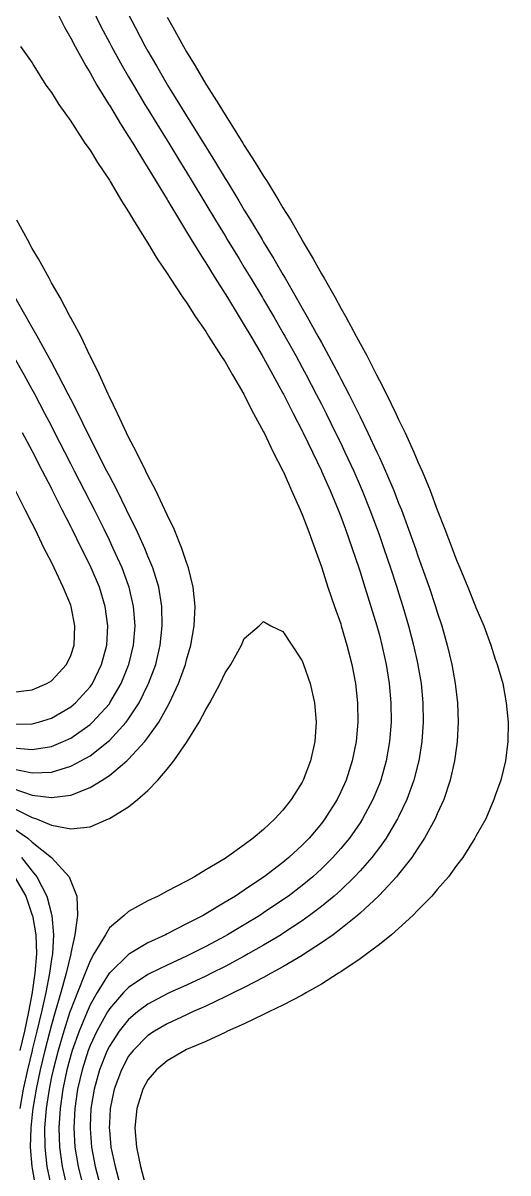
# Model space of a CAD drawing. Header units: inches. Extents: x -3765 to -2207, y 6717241 to 6718976.
# Drawn here: x -2452.5 to -2358.3, y 6718171 to 6718394.2 of the extents above; entities that cross this region are included whole.
import ezdxf

# ---------------------------------------------------------------- set-up
doc = ezdxf.new("R2010")
doc.units = ezdxf.units.IN
doc.header["$MEASUREMENT"] = 0

msp = doc.modelspace()

# ---------------------------------------------------------------- linework, layer by layer
for points in [[(-2446.33, 6718397.18), (-2444.43, 6718393.43), (-2443.24, 6718391.3), (-2442.41, 6718389.68), (-2440.32, 6718385.94), (-2439.49, 6718384.56), (-2438.15, 6718382.19), (-2435.84, 6718378.44), (-2435.74, 6718378.28), (-2433.57, 6718374.69), (-2431.99, 6718372.22), (-2431.21, 6718370.94), (-2428.9, 6718367.2), (-2428.25, 6718366.15), (-2426.64, 6718363.45), (-2424.5, 6718359.96), (-2424.35, 6718359.7), (-2422.13, 6718355.95), (-2420.75, 6718353.73), (-2419.83, 6718352.2), (-2417.49, 6718348.46), (-2417, 6718347.69), (-2415.18, 6718344.71), (-2413.25, 6718341.69), (-2412.81, 6718340.96), (-2410.52, 6718337.21), (-2409.51, 6718335.6), (-2408.25, 6718333.46), (-2406.04, 6718329.71), (-2405.76, 6718329.23), (-2403.97, 6718325.97), (-2402.01, 6718322.4), (-2401.92, 6718322.22), (-2400.01, 6718318.47), (-2398.26, 6718315.08), (-2398.09, 6718314.72), (-2396.28, 6718310.97), (-2394.51, 6718307.29), (-2394.48, 6718307.23), (-2392.85, 6718303.48), (-2391.27, 6718299.73), (-2390.77, 6718298.47), (-2389.84, 6718295.98), (-2388.55, 6718292.23), (-2387.28, 6718288.49), (-2387.02, 6718287.72), (-2386.06, 6718284.74), (-2384.89, 6718280.99), (-2383.76, 6718277.24), (-2383.27, 6718275.42), (-2382.77, 6718273.49), (-2381.96, 6718269.75), (-2381.36, 6718266), (-2381.02, 6718262.25), (-2380.97, 6718258.5), (-2381.27, 6718254.75), (-2381.94, 6718251.01), (-2383, 6718247.26), (-2383.27, 6718246.58), (-2384.52, 6718243.51), (-2386.52, 6718239.76), (-2387.02, 6718239), (-2389.1, 6718236.01), (-2390.77, 6718233.99), (-2392.3, 6718232.27), (-2394.51, 6718230.07), (-2396.22, 6718228.52), (-2398.26, 6718226.82), (-2400.95, 6718224.77), (-2402.01, 6718224.02), (-2405.76, 6718221.5), (-2406.49, 6718221.02), (-2409.51, 6718219.18), (-2412.75, 6718217.27), (-2413.25, 6718216.99), (-2417, 6718214.99), (-2419.87, 6718213.52), (-2420.75, 6718213.09), (-2424.5, 6718211.37), (-2427.75, 6718209.78), (-2428.25, 6718209.54), (-2431.99, 6718207.03), (-2432.97, 6718206.03), (-2435.74, 6718202.9), (-2436.12, 6718202.28), (-2438.19, 6718198.53), (-2439.49, 6718195.76), (-2439.86, 6718194.78), (-2441.03, 6718191.04), (-2441.92, 6718187.29), (-2442.48, 6718183.54), (-2442.66, 6718179.79), (-2442.44, 6718176.04), (-2441.83, 6718172.3), (-2440.92, 6718168.55)], [(-2439.16, 6718397.18), (-2437.31, 6718393.43), (-2435.74, 6718390.49), (-2435.32, 6718389.68), (-2433.25, 6718385.94), (-2431.99, 6718383.78), (-2431.07, 6718382.19), (-2428.83, 6718378.44), (-2428.25, 6718377.5), (-2426.52, 6718374.69), (-2424.5, 6718371.44), (-2424.19, 6718370.94), (-2421.9, 6718367.2), (-2420.75, 6718365.31), (-2419.63, 6718363.45), (-2417.38, 6718359.7), (-2417, 6718359.07), (-2415.12, 6718355.95), (-2413.25, 6718352.92), (-2412.82, 6718352.2), (-2410.54, 6718348.46), (-2409.51, 6718346.78), (-2408.25, 6718344.71), (-2406, 6718340.96), (-2405.76, 6718340.57), (-2403.8, 6718337.21), (-2402.01, 6718334.13), (-2401.63, 6718333.46), (-2399.53, 6718329.71), (-2398.26, 6718327.39), (-2397.49, 6718325.97), (-2395.53, 6718322.22), (-2394.51, 6718320.24), (-2393.61, 6718318.47), (-2391.76, 6718314.72), (-2390.77, 6718312.66), (-2389.96, 6718310.97), (-2388.25, 6718307.23), (-2387.02, 6718304.43), (-2386.6, 6718303.48), (-2385.09, 6718299.73), (-2383.7, 6718295.98), (-2383.27, 6718294.76), (-2382.39, 6718292.23), (-2381.12, 6718288.49), (-2379.88, 6718284.74), (-2379.52, 6718283.62), (-2378.68, 6718280.99), (-2377.58, 6718277.24), (-2376.6, 6718273.49), (-2375.8, 6718269.75), (-2375.77, 6718269.6), (-2375.17, 6718266), (-2374.81, 6718262.25), (-2374.74, 6718258.5), (-2374.99, 6718254.75), (-2375.59, 6718251.01), (-2375.77, 6718250.3), (-2376.55, 6718247.26), (-2377.9, 6718243.51), (-2379.52, 6718240.15), (-2379.71, 6718239.76), (-2381.96, 6718236.01), (-2383.27, 6718234.2), (-2384.73, 6718232.27), (-2387.02, 6718229.65), (-2388.08, 6718228.52), (-2390.77, 6718225.94), (-2392.08, 6718224.77), (-2394.51, 6718222.76), (-2396.82, 6718221.02), (-2398.26, 6718219.99), (-2402.01, 6718217.51), (-2402.38, 6718217.27), (-2405.76, 6718215.24), (-2408.76, 6718213.52), (-2409.51, 6718213.11), (-2413.25, 6718211.12), (-2415.91, 6718209.78), (-2417, 6718209.24), (-2420.75, 6718207.48), (-2423.97, 6718206.03), (-2424.5, 6718205.79), (-2428.25, 6718203.81), (-2430.27, 6718202.28), (-2431.99, 6718200.83), (-2433.83, 6718198.53), (-2435.74, 6718195.66), (-2436.17, 6718194.78), (-2437.63, 6718191.04), (-2438.7, 6718187.29), (-2439.34, 6718183.54), (-2439.49, 6718180.08), (-2439.5, 6718179.79), (-2439.49, 6718179.63), (-2439.21, 6718176.04), (-2438.49, 6718172.3), (-2437.52, 6718168.55)], [(-2431.99, 6718395.89), (-2430.73, 6718393.43), (-2428.75, 6718389.68), (-2428.25, 6718388.79), (-2426.61, 6718385.94), (-2424.5, 6718382.32), (-2424.42, 6718382.19), (-2422.11, 6718378.44), (-2420.75, 6718376.22), (-2419.79, 6718374.69), (-2417.46, 6718370.94), (-2417, 6718370.19), (-2415.14, 6718367.2), (-2413.25, 6718364.06), (-2412.87, 6718363.45), (-2410.59, 6718359.7), (-2409.51, 6718357.89), (-2408.31, 6718355.95), (-2406.07, 6718352.2), (-2405.76, 6718351.69), (-2403.8, 6718348.46), (-2402.01, 6718345.4), (-2401.6, 6718344.71), (-2399.42, 6718340.96), (-2398.26, 6718338.9), (-2397.29, 6718337.21), (-2395.2, 6718333.46), (-2394.51, 6718332.2), (-2393.13, 6718329.71), (-2391.16, 6718325.97), (-2390.77, 6718325.2), (-2389.2, 6718322.22), (-2387.34, 6718318.47), (-2387.02, 6718317.79), (-2385.5, 6718314.72), (-2383.76, 6718310.97), (-2383.27, 6718309.88), (-2382.05, 6718307.23), (-2380.47, 6718303.48), (-2379.52, 6718301.03), (-2378.99, 6718299.73), (-2377.59, 6718295.98), (-2376.27, 6718292.23), (-2375.77, 6718290.79), (-2374.93, 6718288.49), (-2373.61, 6718284.74), (-2372.37, 6718280.99), (-2372.03, 6718279.86), (-2371.15, 6718277.24), (-2370.06, 6718273.49), (-2369.16, 6718269.75), (-2368.5, 6718266), (-2368.28, 6718263.88), (-2368.08, 6718262.25), (-2367.93, 6718258.5), (-2368.13, 6718254.75), (-2368.28, 6718253.78), (-2368.65, 6718251.01), (-2369.5, 6718247.26), (-2370.76, 6718243.51), (-2372.03, 6718240.73), (-2372.45, 6718239.76), (-2374.47, 6718236.01), (-2375.77, 6718234.06), (-2376.96, 6718232.27), (-2379.52, 6718229.03), (-2379.94, 6718228.52), (-2383.27, 6718224.92), (-2383.42, 6718224.77), (-2387.02, 6718221.44), (-2387.5, 6718221.02), (-2390.77, 6718218.39), (-2392.27, 6718217.27), (-2394.51, 6718215.67), (-2397.82, 6718213.52), (-2398.26, 6718213.24), (-2402.01, 6718211.01), (-2404.27, 6718209.78), (-2405.76, 6718208.96), (-2409.51, 6718207.03), (-2411.56, 6718206.03), (-2413.25, 6718205.19), (-2417, 6718203.42), (-2419.58, 6718202.28), (-2420.75, 6718201.74), (-2424.5, 6718199.99), (-2426.98, 6718198.53), (-2428.25, 6718197.68), (-2431.13, 6718194.78), (-2431.99, 6718193.66), (-2433.39, 6718191.04), (-2434.78, 6718187.29), (-2435.59, 6718183.54), (-2435.74, 6718180.65), (-2435.78, 6718179.79), (-2435.74, 6718179.32), (-2435.43, 6718176.04), (-2434.64, 6718172.3), (-2433.63, 6718168.55)], [(-2424.5, 6718395.37), (-2423.41, 6718393.43), (-2421.34, 6718389.68), (-2420.75, 6718388.64), (-2419.08, 6718385.94), (-2417, 6718382.39), (-2416.87, 6718382.19), (-2414.47, 6718378.44), (-2413.25, 6718376.44), (-2412.11, 6718374.69), (-2409.8, 6718370.94), (-2409.51, 6718370.46), (-2407.38, 6718367.2), (-2405.76, 6718364.5), (-2405.07, 6718363.45), (-2402.78, 6718359.7), (-2402.01, 6718358.39), (-2400.48, 6718355.95), (-2398.35, 6718352.2), (-2398.26, 6718352.05), (-2396.1, 6718348.46), (-2394.51, 6718345.55), (-2394.01, 6718344.71), (-2391.88, 6718340.96), (-2390.77, 6718338.87), (-2389.8, 6718337.21), (-2387.77, 6718333.46), (-2387.02, 6718332.01), (-2385.73, 6718329.71), (-2383.81, 6718325.97), (-2383.27, 6718324.85), (-2381.86, 6718322.22), (-2380.07, 6718318.47), (-2379.52, 6718317.28), (-2378.24, 6718314.72), (-2376.56, 6718310.97), (-2375.77, 6718309.07), (-2374.93, 6718307.23), (-2373.38, 6718303.48), (-2372.03, 6718299.73), (-2372.03, 6718299.73), (-2370.51, 6718295.98), (-2369.1, 6718292.23), (-2368.28, 6718289.99), (-2367.62, 6718288.49), (-2366.05, 6718284.74), (-2364.59, 6718280.99), (-2364.53, 6718280.81), (-2362.96, 6718277.24), (-2361.59, 6718273.49), (-2360.78, 6718270.73), (-2360.4, 6718269.75), (-2359.3, 6718266), (-2358.6, 6718262.25), (-2358.26, 6718258.5), (-2358.3, 6718254.75), (-2358.74, 6718251.01), (-2359.64, 6718247.26), (-2360.78, 6718244.32), (-2361.03, 6718243.51), (-2362.57, 6718239.76), (-2364.53, 6718236.41), (-2364.73, 6718236.01), (-2367.06, 6718232.27), (-2368.28, 6718230.71), (-2369.86, 6718228.52), (-2372.03, 6718226.03), (-2373.09, 6718224.77), (-2375.77, 6718222), (-2376.74, 6718221.02), (-2379.52, 6718218.47), (-2380.9, 6718217.27), (-2383.27, 6718215.34), (-2385.7, 6718213.52), (-2387.02, 6718212.56), (-2390.77, 6718210.06), (-2391.21, 6718209.78), (-2394.51, 6718207.65), (-2397.45, 6718206.03), (-2398.26, 6718205.56), (-2402.01, 6718203.56), (-2404.74, 6718202.28), (-2405.76, 6718201.76), (-2409.51, 6718199.96), (-2412.8, 6718198.53), (-2413.25, 6718198.31), (-2417, 6718196.54), (-2420.75, 6718194.96), (-2421.1, 6718194.78), (-2424.5, 6718192.8), (-2426.6, 6718191.04), (-2428.25, 6718189.09), (-2429.22, 6718187.29), (-2430.4, 6718183.54), (-2430.77, 6718179.79), (-2430.45, 6718176.04), (-2429.67, 6718172.3), (-2428.72, 6718168.55)], [(-2453.02, 6718389.68), (-2450.73, 6718386.49), (-2450.42, 6718385.94), (-2448.06, 6718382.19), (-2446.99, 6718380.74), (-2445.58, 6718378.44), (-2443.24, 6718375.19), (-2442.93, 6718374.69), (-2440.49, 6718370.94), (-2439.49, 6718369.55), (-2438.04, 6718367.2), (-2435.74, 6718363.75), (-2435.56, 6718363.45), (-2433.36, 6718359.7), (-2431.99, 6718357.59), (-2431.05, 6718355.95), (-2428.71, 6718352.2), (-2428.25, 6718351.51), (-2426.44, 6718348.46), (-2424.5, 6718345.63), (-2423.93, 6718344.71), (-2421.46, 6718340.96), (-2420.75, 6718339.96), (-2419.02, 6718337.21), (-2417, 6718334.33), (-2416.46, 6718333.46), (-2414.07, 6718329.71), (-2413.25, 6718328.46), (-2411.84, 6718325.97), (-2409.62, 6718322.22), (-2409.51, 6718322.02), (-2407.7, 6718318.47), (-2405.76, 6718314.91), (-2405.67, 6718314.72), (-2403.89, 6718310.97), (-2402.01, 6718307.33), (-2401.96, 6718307.23), (-2400.33, 6718303.48), (-2398.64, 6718299.73), (-2398.26, 6718298.86), (-2397.18, 6718295.98), (-2395.83, 6718292.23), (-2394.51, 6718288.68), (-2394.45, 6718288.49), (-2393.25, 6718284.74), (-2391.97, 6718280.99), (-2390.77, 6718277.59), (-2390.66, 6718277.24), (-2389.58, 6718273.49), (-2388.63, 6718269.75), (-2387.91, 6718266), (-2387.49, 6718262.25), (-2387.43, 6718258.5), (-2387.77, 6718254.75), (-2388.54, 6718251.01), (-2389.74, 6718247.26), (-2390.77, 6718244.97), (-2391.49, 6718243.51), (-2393.84, 6718239.76), (-2394.51, 6718238.88), (-2396.93, 6718236.01), (-2398.26, 6718234.65), (-2400.85, 6718232.27), (-2402.01, 6718231.3), (-2405.63, 6718228.52), (-2405.76, 6718228.43), (-2409.51, 6718225.91), (-2411.24, 6718224.77), (-2413.25, 6718223.55), (-2417, 6718221.33), (-2417.54, 6718221.02), (-2420.75, 6718219.35), (-2424.5, 6718217.43), (-2424.81, 6718217.27), (-2428.25, 6718215.69), (-2431.85, 6718213.52), (-2431.99, 6718213.44), (-2435.74, 6718209.8), (-2435.76, 6718209.78), (-2438.13, 6718206.03), (-2439.49, 6718203.66), (-2440.08, 6718202.28), (-2441.61, 6718198.53), (-2442.95, 6718194.78), (-2443.24, 6718193.86), (-2444, 6718191.04), (-2444.79, 6718187.29), (-2445.33, 6718183.54), (-2445.55, 6718179.79), (-2445.42, 6718176.04), (-2444.92, 6718172.3), (-2444.07, 6718168.55)], [(-2454.48, 6718245.65), (-2450.73, 6718244.38), (-2446.99, 6718243.87), (-2443.24, 6718244.33), (-2439.49, 6718245.83), (-2437.15, 6718247.26), (-2435.74, 6718248.16), (-2432.32, 6718251.01), (-2431.99, 6718251.31), (-2428.84, 6718254.75), (-2428.25, 6718255.53), (-2426.12, 6718258.5), (-2424.5, 6718261.42), (-2424.03, 6718262.25), (-2422.28, 6718266), (-2420.97, 6718269.75), (-2420.75, 6718270.63), (-2419.9, 6718273.49), (-2419.23, 6718277.24), (-2419.06, 6718280.99), (-2419.42, 6718284.74), (-2420.35, 6718288.49), (-2420.75, 6718289.55), (-2421.63, 6718292.23), (-2423.15, 6718295.98), (-2424.5, 6718298.75), (-2424.93, 6718299.73), (-2426.69, 6718303.48), (-2428.25, 6718306.4), (-2428.64, 6718307.23), (-2430.48, 6718310.97), (-2431.99, 6718313.85), (-2432.41, 6718314.72), (-2434.15, 6718318.47), (-2435.74, 6718321.69), (-2435.98, 6718322.22), (-2437.63, 6718325.97), (-2439.49, 6718329.63), (-2439.53, 6718329.71), (-2441.3, 6718333.46), (-2443.24, 6718337), (-2443.35, 6718337.21), (-2445.28, 6718340.96), (-2446.99, 6718343.82), (-2447.47, 6718344.71), (-2449.54, 6718348.46), (-2450.73, 6718350.45), (-2451.67, 6718352.2), (-2453.71, 6718355.95)], [(-2443.24, 6718249.96), (-2441.26, 6718251.01), (-2439.49, 6718252.02), (-2435.98, 6718254.75), (-2435.74, 6718254.97), (-2432.5, 6718258.5), (-2431.99, 6718259.19), (-2429.96, 6718262.25), (-2428.25, 6718265.74), (-2428.12, 6718266), (-2426.74, 6718269.75), (-2425.86, 6718273.49), (-2425.45, 6718277.24), (-2425.54, 6718280.99), (-2426.15, 6718284.74), (-2427.3, 6718288.49), (-2428.25, 6718290.77), (-2428.84, 6718292.23), (-2430.54, 6718295.98), (-2431.99, 6718298.91), (-2432.39, 6718299.73), (-2434.25, 6718303.48), (-2435.74, 6718306.32), (-2436.2, 6718307.23), (-2438.08, 6718310.97), (-2439.49, 6718313.71), (-2439.99, 6718314.72), (-2441.83, 6718318.47), (-2443.24, 6718321.22), (-2443.74, 6718322.22), (-2445.66, 6718325.97), (-2446.99, 6718328.4), (-2447.69, 6718329.71), (-2449.76, 6718333.46), (-2450.73, 6718335.15), (-2451.89, 6718337.21), (-2454.06, 6718340.96)], [(-2446.99, 6718253.82), (-2444.73, 6718254.75), (-2443.24, 6718255.45), (-2439.49, 6718258.07), (-2439.01, 6718258.5), (-2435.74, 6718262.1), (-2435.63, 6718262.25), (-2433.43, 6718266), (-2431.99, 6718269.57), (-2431.93, 6718269.75), (-2431.05, 6718273.49), (-2430.74, 6718277.24), (-2431.02, 6718280.99), (-2431.87, 6718284.74), (-2431.99, 6718285.08), (-2433.27, 6718288.49), (-2434.97, 6718292.23), (-2435.74, 6718293.85), (-2436.78, 6718295.98), (-2438.66, 6718299.73), (-2439.49, 6718301.35), (-2440.58, 6718303.48), (-2442.49, 6718307.23), (-2443.24, 6718308.68), (-2444.41, 6718310.97), (-2446.31, 6718314.72), (-2446.99, 6718316.03), (-2448.26, 6718318.47), (-2450.24, 6718322.22), (-2450.73, 6718323.12), (-2452.3, 6718325.97), (-2454.43, 6718329.71)], [(-2450.73, 6718258.17), (-2449.49, 6718258.5), (-2446.99, 6718259.31), (-2443.24, 6718261.48), (-2442.32, 6718262.25), (-2439.49, 6718265.36), (-2439.04, 6718266), (-2437.25, 6718269.75), (-2436.25, 6718273.49), (-2436.03, 6718277.24), (-2436.53, 6718280.99), (-2437.68, 6718284.74), (-2439.27, 6718288.49), (-2439.49, 6718288.95), (-2441.13, 6718292.23), (-2442.97, 6718295.98), (-2443.24, 6718296.52), (-2444.89, 6718299.73), (-2446.76, 6718303.48), (-2446.99, 6718303.92), (-2448.71, 6718307.23), (-2450.61, 6718310.97), (-2450.73, 6718311.21), (-2452.62, 6718314.72)], [(-2450.73, 6718264.81), (-2447.92, 6718266), (-2446.99, 6718266.57), (-2444.07, 6718269.75), (-2443.24, 6718271.49), (-2442.6, 6718273.49), (-2442.45, 6718277.24), (-2443.15, 6718280.99), (-2443.24, 6718281.24), (-2444.71, 6718284.74), (-2446.46, 6718288.49), (-2446.99, 6718289.59), (-2448.38, 6718292.23), (-2450.19, 6718295.98), (-2450.73, 6718297.12), (-2452.11, 6718299.73), (-2453.96, 6718303.48)], [(-2454.48, 6718241.88), (-2450.73, 6718240.01), (-2449.93, 6718239.76), (-2446.99, 6718238.54), (-2443.24, 6718237.81), (-2439.49, 6718238.18), (-2435.89, 6718239.76), (-2435.74, 6718239.82), (-2431.99, 6718242.07), (-2430.29, 6718243.51), (-2428.25, 6718245.27), (-2426.34, 6718247.26), (-2424.5, 6718249.38), (-2423.2, 6718251.01), (-2420.75, 6718254.59), (-2420.63, 6718254.75), (-2418.29, 6718258.5), (-2417, 6718261.01), (-2416.23, 6718262.25), (-2414.2, 6718266), (-2413.25, 6718268.11), (-2412.14, 6718269.75), (-2410.05, 6718273.49), (-2409.51, 6718274.75), (-2406.61, 6718277.24), (-2405.76, 6718278.07), (-2404.38, 6718277.24), (-2402.01, 6718276.15), (-2400.28, 6718273.49), (-2398.26, 6718270.41), (-2398, 6718269.75), (-2396.71, 6718266), (-2395.84, 6718262.25), (-2395.52, 6718258.5), (-2395.78, 6718254.75), (-2396.64, 6718251.01), (-2398.05, 6718247.26), (-2398.26, 6718246.87), (-2400.39, 6718243.51), (-2402.01, 6718241.43), (-2403.55, 6718239.76), (-2405.76, 6718237.7), (-2407.78, 6718236.01), (-2409.51, 6718234.72), (-2412.95, 6718232.27), (-2413.25, 6718232.07), (-2417, 6718229.85), (-2419.21, 6718228.52), (-2420.75, 6718227.69), (-2424.5, 6718225.73), (-2426.23, 6718224.77), (-2428.25, 6718223.83), (-2431.99, 6718221.77), (-2432.84, 6718221.02), (-2435.74, 6718218.57), (-2436.52, 6718217.27), (-2438.73, 6718213.52), (-2439.49, 6718212.21), (-2440.45, 6718209.78), (-2441.95, 6718206.03), (-2443.24, 6718202.75), (-2443.39, 6718202.28), (-2444.58, 6718198.53), (-2445.7, 6718194.78), (-2446.69, 6718191.04), (-2446.99, 6718189.66), (-2447.47, 6718187.29), (-2448.03, 6718183.54), (-2448.32, 6718179.79), (-2448.28, 6718176.04), (-2447.88, 6718172.3), (-2447.11, 6718168.55)], [(-2454.48, 6718264.34), (-2450.73, 6718264.81)], [(-2454.48, 6718258.12), (-2450.73, 6718258.17)], [(-2454.48, 6718253.52), (-2450.73, 6718253.19), (-2446.99, 6718253.82)], [(-2454.48, 6718249.46), (-2450.73, 6718248.69), (-2446.99, 6718248.83), (-2443.24, 6718249.96)], [(-2454.48, 6718237.99), (-2451.58, 6718236.01), (-2450.73, 6718235.25), (-2446.99, 6718232.27), (-2446.98, 6718232.27), (-2443.56, 6718228.52), (-2443.24, 6718227.65), (-2442.04, 6718224.77), (-2441.91, 6718221.02), (-2442.42, 6718217.27), (-2443.24, 6718213.69), (-2443.26, 6718213.52), (-2444.15, 6718209.78), (-2445.17, 6718206.03), (-2446.25, 6718202.28), (-2446.99, 6718199.76), (-2447.3, 6718198.53), (-2448.28, 6718194.78), (-2449.2, 6718191.04), (-2449.99, 6718187.29), (-2450.62, 6718183.54), (-2450.73, 6718182.39), (-2451.01, 6718179.79), (-2451.1, 6718176.04), (-2450.81, 6718172.3), (-2450.73, 6718171.87), (-2450.15, 6718168.55)], [(-2452.83, 6718232.27), (-2450.73, 6718229.6), (-2449.82, 6718228.52), (-2447.86, 6718224.77), (-2446.99, 6718221.25), (-2446.93, 6718221.02), (-2446.61, 6718217.27), (-2446.82, 6718213.52), (-2446.99, 6718212.53), (-2447.35, 6718209.78), (-2448.06, 6718206.03), (-2448.9, 6718202.28), (-2449.81, 6718198.53), (-2450.73, 6718194.9), (-2450.76, 6718194.78), (-2451.65, 6718191.04), (-2452.47, 6718187.29), (-2453.17, 6718183.54)], [(-2454.15, 6718228.52), (-2451.98, 6718224.77), (-2450.73, 6718221.09), (-2450.71, 6718221.02), (-2450.04, 6718217.27), (-2449.92, 6718213.52), (-2450.2, 6718209.78), (-2450.73, 6718206.1), (-2450.74, 6718206.03), (-2451.43, 6718202.28), (-2452.25, 6718198.53), (-2453.15, 6718194.78)]]:
    msp.add_lwpolyline(points)

doc.saveas('drawing.dxf')
